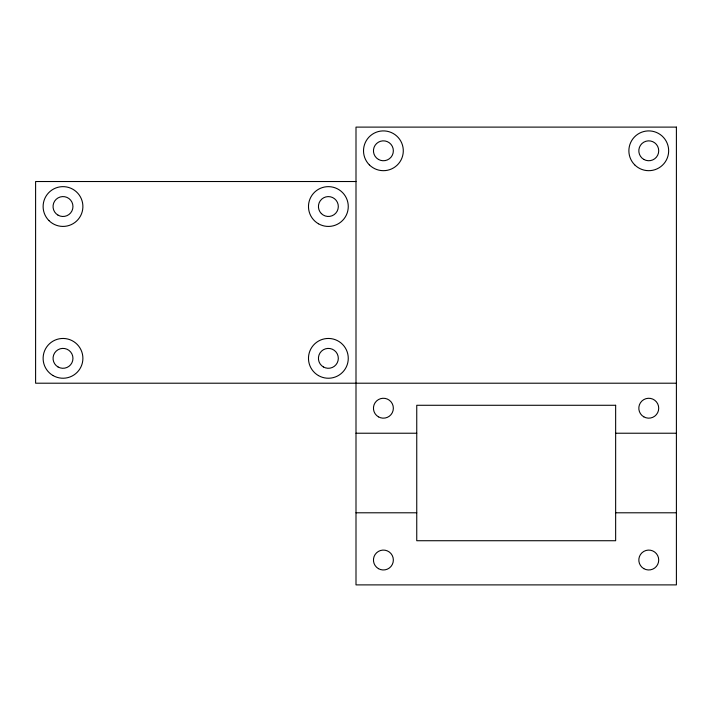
<?xml version="1.0" encoding="UTF-8"?>
<svg xmlns="http://www.w3.org/2000/svg" width="712" height="712" viewBox="0 0 712 712"><rect width="100%" height="100%" fill="white"/><g stroke="black" fill="none" stroke-linecap="round" stroke-linejoin="round"><path stroke-width="1.07" d="M356 181.524L35.6 181.524L35.6 383.207L676.4 383.207M356 433.225L416.751 433.225M615.649 433.225L676.4 433.225M356 512.791L416.751 512.791M615.649 512.791L676.4 512.791M676.4 127.11L356 127.11L356 584.89L676.4 584.89L676.4 127.11M615.649 405.279L416.751 405.279L416.751 540.728L615.649 540.728L615.649 405.279M378.428 159.408A9.941 9.941 0 0 0 393.353 150.793A9.941 9.941 0 0 0 378.428 142.178A9.941 9.941 0 0 0 378.428 159.408M378.428 568.639A9.941 9.941 0 0 0 393.353 560.024A9.941 9.941 0 0 0 378.428 551.417A9.941 9.941 0 0 0 378.428 568.639M643.799 416.832A9.941 9.941 0 0 0 658.716 408.216A9.941 9.941 0 0 0 643.799 399.601A9.941 9.941 0 0 0 643.799 416.832M378.428 416.832A9.941 9.941 0 0 0 393.353 408.216A9.941 9.941 0 0 0 378.428 399.601A9.941 9.941 0 0 0 378.428 416.832M643.799 159.408A9.941 9.941 0 0 0 658.716 150.793A9.941 9.941 0 0 0 643.799 142.178A9.941 9.941 0 0 0 643.799 159.408M643.799 568.639A9.941 9.941 0 0 0 658.716 560.024A9.941 9.941 0 0 0 643.799 551.417A9.941 9.941 0 0 0 643.799 568.639M369.341 164.855A19.892 19.892 0 0 0 402.618 155.937A19.892 19.892 0 0 0 378.259 131.578A19.892 19.892 0 0 0 369.341 164.855M634.703 164.855A19.892 19.892 0 0 0 667.981 155.937A19.892 19.892 0 0 0 643.621 131.578A19.892 19.892 0 0 0 634.703 164.855M58.028 215.149A9.941 9.941 0 0 0 72.953 206.533A9.941 9.941 0 0 0 58.028 197.918A9.941 9.941 0 0 0 58.028 215.149M318.424 375.571A19.892 19.892 0 0 0 348.266 358.341A19.892 19.892 0 0 0 318.424 341.119A19.892 19.892 0 0 0 318.424 375.571M323.399 366.956A9.941 9.941 0 0 0 338.316 358.341A9.941 9.941 0 0 0 323.399 349.734A9.941 9.941 0 0 0 323.399 366.956M53.062 375.571A19.892 19.892 0 0 0 82.895 358.341A19.892 19.892 0 0 0 53.062 341.119A19.892 19.892 0 0 0 53.062 375.571M48.941 220.595A19.892 19.892 0 0 0 82.218 211.686A19.892 19.892 0 0 0 57.859 187.318A19.892 19.892 0 0 0 48.941 220.595M321.343 213.564A9.941 9.941 0 0 0 337.978 209.106A9.941 9.941 0 0 0 325.802 196.93A9.941 9.941 0 0 0 321.343 213.564M58.028 366.956A9.941 9.941 0 0 0 72.953 358.341A9.941 9.941 0 0 0 58.028 349.734A9.941 9.941 0 0 0 58.028 366.956M318.424 223.764A19.892 19.892 0 0 0 348.266 206.533A19.892 19.892 0 0 0 318.424 189.312A19.892 19.892 0 0 0 318.424 223.764"/></g></svg>
